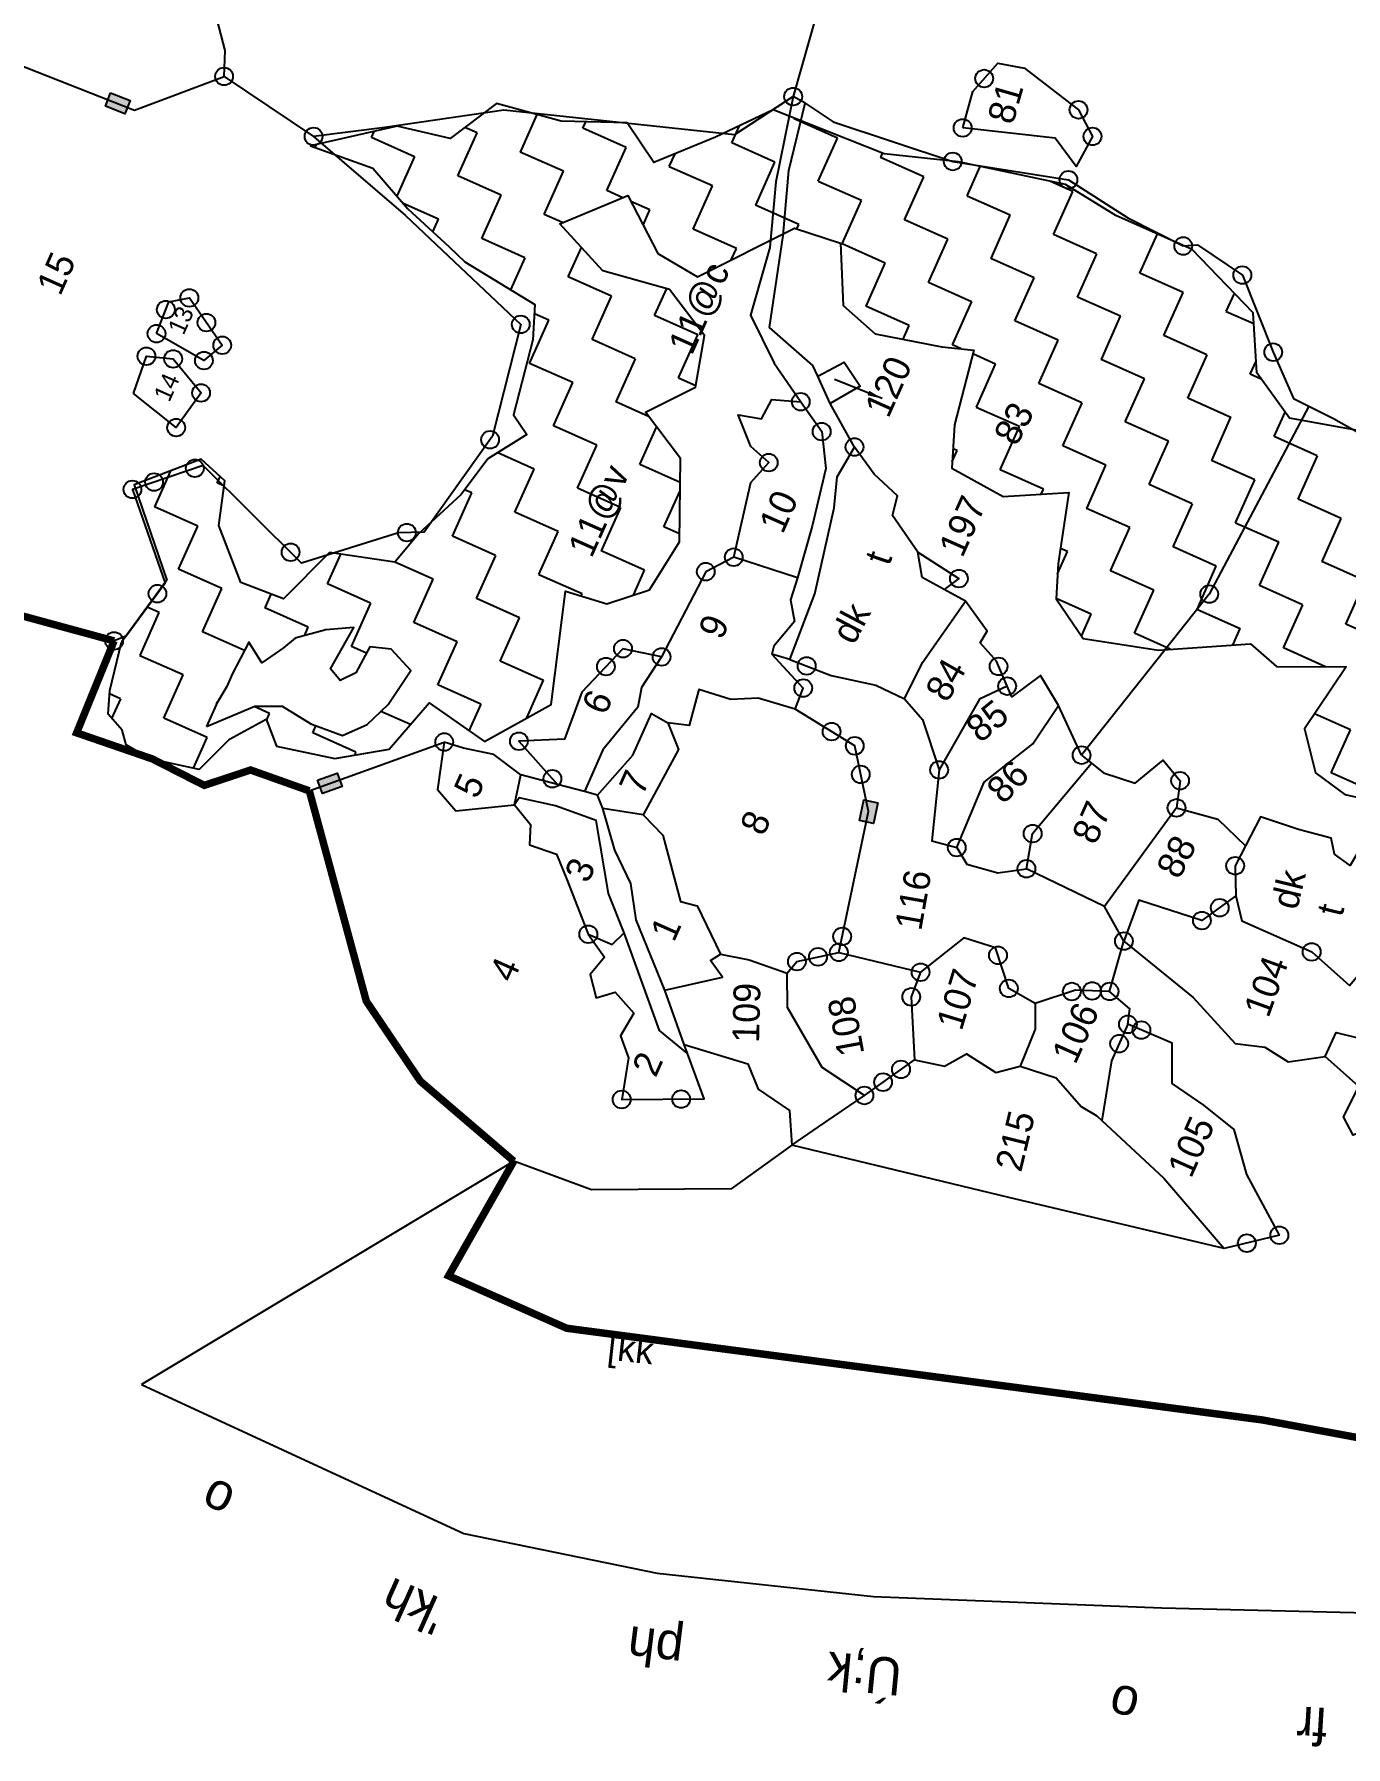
# Model space of a CAD drawing. Header units: metres. Extents: x 320588 to 323443, y 1845165 to 1849428.
# Drawn here: x 321560 to 322450, y 1845410 to 1846572 of the extents above; entities that cross this region are included whole.
import ezdxf

# ---------------------------------------------------------------- set-up
doc = ezdxf.new("R2010")
doc.units = ezdxf.units.M
doc.header["$LTSCALE"] = 0.3
doc.linetypes.add('DASHDOT', pattern=[1, 0.5, -0.25, 0, -0.25])
for name, color, linetype in [('OFF', 1, 'Continuous'), ('POLY_HATCH', 12, 'Continuous'), ('POLY_PARCEL', 6, 'Continuous'), ('POLY_WATER', 4, 'Continuous'), ('SYM_ARROW', 1, 'Continuous'), ('SYM_LOGO', 1, 'Continuous'), ('SYM_STONE', 1, 'Continuous'), ('TEXT_MAPIN', 7, 'Continuous'), ('TEXT_MAPOUT', 7, 'Continuous'), ('TEXT_PARCEL', 7, 'Continuous'), ('V_BOUND_LINE', 7, 'Continuous'), ('V_BOUND_STREAM_LINE', 7, 'DASHDOT')]:
    doc.layers.add(name, color=color, linetype=linetype)
doc.styles.get("Standard").update_dxf_attribs({"font": 'simplex.shx'})
doc.styles.add('TEXT_MAP', font='', dxfattribs={"height": 1.8})
doc.styles.get('TEXT_MAP').set_extended_font_data('Kruti Dev 050')
doc.dimstyles.get("Standard").update_dxf_attribs({"dimtxt": 0.18, "dimasz": 0.18, "dimexe": 0.18, "dimexo": 0.0625, "dimgap": 0.09, "dimtad": 0, "dimtih": 1, "dimtoh": 1, "dimdec": 4, "dimzin": 0, "dimdsep": 46, "dimtxsty": 'Standard', "dimcen": 0.09, "dimadec": 0, "dimazin": 0, "dimtfac": 1, "dimtdec": 4, "dimtofl": 0, "dimtmove": 0, "dimatfit": 3, "dimfxl": 0, "dimtolj": 1, "dimtzin": 0, "dimarcsym": 0})

# ---------------------------------------------------------------- blocks, each defined once
blk = doc.blocks.new('STONE')
blk.add_circle((0, 0), 0.851)
blk = doc.blocks.new('STONESQUAREFILLED')
blk.add_hatch(color=256).paths.add_polyline_path([(0.7, -0.48), (0.7, 0.48), (-0.7, 0.48), (-0.7, -0.48)])
blk.add_lwpolyline([(-0.7, 0.48), (0.7, 0.48), (0.7, -0.48), (-0.7, -0.48)], close=True)
blk = doc.blocks.new('TEXTARROW')
blk.add_leader([(0.04, -0.01), (8.68, -0.01)], dimstyle='Standard', override={"dimtxt": 2.5, "dimasz": 2.5, "dimexe": 1.25, "dimexo": 0.625, "dimgap": 0.625, "dimtad": 1, "dimtih": 0, "dimtoh": 0, "dimzin": 8, "dimcen": 2.5, "dimtofl": 1})
blk = doc.blocks.new('RGDFG')
at = {"layer": 'POLY_HATCH'}
h = blk.add_hatch(dxfattribs=at)
h.set_pattern_fill('ZIGZAG', color=256, scale=10.350296, angle=66.6566, style=0)
h.set_pattern_definition([(66.6566, (323053.09, 1844612.276), (-17.15093, 43.19366), [32.8622, -32.8622]), (156.6566, (323066.11, 1844642.448), (-43.19366, -17.15093), [32.8622, -32.8622])])
h.paths.add_polyline_path([(321836, 1846429.4), (321799.1, 1846437.6), (321739.1, 1846423.1), (321782.6, 1846408.2), (321807.1, 1846380.3), (321836.2, 1846354.2), (321847.1, 1846343.8), (321896.2, 1846314.9), (321895.2, 1846290.3), (321882.3, 1846238.1), (321891.8, 1846224.4), (321865, 1846207.1), (321846.7, 1846182.3), (321817.4, 1846154.5), (321801.1, 1846134.6), (321755.7, 1846140.7), (321724.3, 1846108.1), (321694.4, 1846119.1), (321678.7, 1846158.6), (321682.5, 1846189.6), (321665.9, 1846204.5), (321619.4, 1846186.1), (321642.9, 1846120.1), (321612.1, 1846076.6), (321604.4, 1846043), (321603.4, 1846026.5), (321613.3, 1846015.5), (321616.2, 1846005.3), (321632.9, 1845995.8), (321667, 1845989), (321687.8, 1846010.3), (321713.1, 1846024.4), (321720.5, 1846005.8), (321761.3, 1845997.8), (321798.9, 1846004.7), (321826.3, 1846037.1), (321865, 1846010.8), (321910.9, 1846037.2), (321920, 1846116), (321948.9, 1846107.4), (321978.4, 1846117.7), (321998.7, 1846151.3), (321998.6, 1846209.1), (321973.9, 1846240.9), (322008.5, 1846258.7), (322014.4, 1846294.7), (321989.7, 1846326.5), (321943.1, 1846338.9), (321912.8, 1846371.2), (321959.9, 1846391.3), (321981.2, 1846351.3), (322008.9, 1846335.5), (322075.8, 1846370.1), (322108, 1846360.1), (322110.4, 1846316.7), (322132.9, 1846297.4), (322179.2, 1846288.9), (322201.5, 1846287), (322188.6, 1846234.9), (322187.1, 1846204.7), (322223, 1846185.4), (322268.7, 1846188.8), (322261.8, 1846139.5), (322260.8, 1846114.9), (322279.8, 1846087.5), (322332.4, 1846080.2), (322396.2, 1846085.3), (322414.4, 1846069.8), (322462.7, 1846070.1), (322434.3, 1846026.6), (322442.3, 1845996.2), (322462.9, 1845981.5), (322505.3, 1845972.8), (322543.8, 1845977.4), (322587, 1846010.7), (322575.8, 1845971.3), (322580.6, 1845942.3), (322590.7, 1845916.7), (322616.6, 1845905.5), (322650.5, 1845908.2), (322675.1, 1845936.1), (322678, 1845871.4), (322692.5, 1845838.2), (322726, 1845804.4), (322760.3, 1845772.3), (322789.7, 1845782.7), (322838, 1845783.1), (322877.9, 1845817.8), (322905.9, 1845855.8), (322901.1, 1845898.2), (322952.4, 1845901.1), (322976.7, 1845904.1), (322997.5, 1845956.7), (322980.1, 1846041.2), (323012.8, 1846050.1), (323034, 1846081.4), (323037.6, 1846129.9), (323016.8, 1846148.5), (323043.2, 1846200.6), (323036.6, 1846247.7), (323019, 1846264.9), (322959.5, 1846282.9), (322973.5, 1846342.3), (322962.5, 1846370.2), (322919.9, 1846382.8), (322928.5, 1846411.8), (322882.3, 1846460.6), (322897.4, 1846486.8), (322919.2, 1846465.8), (322928.8, 1846451.3), (322961.6, 1846447.8), (322986.4, 1846465.9), (323000.6, 1846487), (323005.3, 1846502.6), (323000.7, 1846512.4), (322986.7, 1846564.6), (323024.5, 1846554.1), (323057.5, 1846572.6), (323061.3, 1846617.1), (323024.5, 1846652.3), (322996, 1846666.5), (322994.1, 1846702), (322967.2, 1846715.5), (322901.8, 1846705.9), (322930.8, 1846667.6), (322947.9, 1846631.4), (322935, 1846592.7), (322893.4, 1846545.2), (322815.1, 1846475.1), (322840.2, 1846421.9), (322843.8, 1846399.2), (322834.2, 1846359), (322843.2, 1846326.3), (322839.8, 1846300.8), (322815.9, 1846276.5), (322841.3, 1846246.3), (322859.8, 1846213.3), (322863.8, 1846169.2), (322868.8, 1846122.8), (322865.3, 1846101.2), (322855.2, 1846082.5), (322841.9, 1846038.2), (322837.7, 1846015), (322808.8, 1845979.4), (322783.1, 1845973.2), (322744.7, 1846009), (322723.5, 1846062.4), (322725.9, 1846090.2), (322696.2, 1846097.2), (322673.3, 1846124.4), (322629.4, 1846160.7), (322604.7, 1846206), (322564.1, 1846210), (322495.8, 1846229.9), (322421.3, 1846242.3), (322398.2, 1846273.5), (322395.1, 1846315.2), (322352.3, 1846358.7), (322298.8, 1846381.8), (322263.6, 1846402.8), (322189.3, 1846417.6), (322137.6, 1846422.5), (322060, 1846452.2), (322020.1, 1846432.7), (321977.6, 1846414.4), (321958.7, 1846441.9), (321912.8, 1846442.4), (321867.8, 1846454.1)])
h.paths.add_polyline_path([(321773.3, 1846088.8), (321757.5, 1846060), (321764.2, 1846052), (321775.1, 1846057.5), (321784.5, 1846075.5), (321799.3, 1846074.2), (321813.3, 1846059.6), (321797.9, 1846035.7), (321783.4, 1846021.6), (321766.4, 1846013.7), (321744.3, 1846021.5), (321724.1, 1846033.6), (321705.2, 1846033.3), (321671.8, 1846018.8), (321678.6, 1846034.6), (321685.6, 1846046.8), (321689.3, 1846055.4), (321700.6, 1846077.7), (321709.8, 1846063.6), (321724.6, 1846074.2), (321732.6, 1846080.9), (321753.9, 1846087)], flags=16)
h.paths.add_polyline_path([(322514.2, 1846100.3), (322524.1, 1846111.3), (322527.8, 1846119.9), (322545.3, 1846093.6), (322589.6, 1846074.5), (322641.6, 1846080.9), (322612.5, 1846052.8), (322589.7, 1846035.4), (322564.4, 1846027.7), (322533.9, 1846035.7), (322514.7, 1846054.2), (322513.7, 1846071.6)], flags=16)
h.paths.add_polyline_path([(322703.7, 1845877.5), (322722.7, 1845862.5), (322748.5, 1845851.4), (322790, 1845845.3), (322840.2, 1845883.1), (322856.7, 1845913.4), (322879, 1845913.9), (322881.8, 1845889), (322867.1, 1845851.1), (322852.2, 1845832.1), (322819.1, 1845810.7), (322794.6, 1845800.9), (322761.8, 1845799.8), (322730.2, 1845828.7), (322705.5, 1845858), (322697, 1845874.8)], flags=16)
h.paths.add_polyline_path([(322922.9, 1846366), (322938.7, 1846359.2), (322954.2, 1846344), (322961.5, 1846313.7), (322948.7, 1846292), (322932.7, 1846290.4), (322926, 1846310.3), (322924.9, 1846343), (322915.4, 1846363)], flags=16)
h.paths.add_polyline_path([(322929.7, 1846267.4), (322935.6, 1846273.3), (322947.5, 1846273.3), (322968.8, 1846267.5), (323001.9, 1846249.8), (323019.8, 1846228.5), (323021.4, 1846200.6), (323015.2, 1846174.4), (322995.3, 1846167.7), (322975.5, 1846172.9), (322978.2, 1846187), (322977.4, 1846212.8), (322961.3, 1846238.4)], flags=16)
at = {"layer": 'OFF'}
for points in [[(322076.3, 1846070.5), (322063.8, 1846074)], [(321886.4, 1845967), (321890.5, 1845987.9)], [(321889, 1845719.5), (321632.4, 1845561.2)]]:
    blk.add_lwpolyline(points, dxfattribs=at)
at = {"layer": 'POLY_HATCH'}
for points in [[(322495.8, 1846229.9), (322421.3, 1846242.3), (322398.2, 1846273.5), (322395.1, 1846315.2), (322352.3, 1846358.7), (322298.8, 1846381.8), (322263.6, 1846402.8), (322189.3, 1846417.6), (322137.6, 1846422.5), (322060, 1846452.2), (322020.1, 1846432.7), (321977.6, 1846414.4), (321958.7, 1846441.9), (321912.8, 1846442.4), (321867.8, 1846454.1), (321836, 1846429.4), (321799.1, 1846437.6), (321739.1, 1846423.1), (321782.6, 1846408.2), (321807.1, 1846380.3), (321836.2, 1846354.2), (321847.1, 1846343.8), (321896.2, 1846314.9), (321895.2, 1846290.3), (321882.3, 1846238.1), (321891.8, 1846224.4), (321865, 1846207.1), (321846.7, 1846182.3), (321817.4, 1846154.5), (321801.1, 1846134.6), (321755.7, 1846140.7), (321724.3, 1846108.1), (321694.4, 1846119.1), (321678.7, 1846158.6), (321682.5, 1846189.6), (321665.9, 1846204.5), (321619.4, 1846186.1), (321642.9, 1846120.1), (321612.1, 1846076.6)], [(321667, 1845989), (321687.8, 1846010.3), (321713.1, 1846024.4), (321720.5, 1846005.8), (321761.3, 1845997.8), (321798.9, 1846004.7), (321826.3, 1846037.1), (321865, 1846010.8), (321910.9, 1846037.2), (321920, 1846116), (321948.9, 1846107.4), (321978.4, 1846117.7), (321998.7, 1846151.3), (321998.6, 1846209.1), (321973.9, 1846240.9), (322008.5, 1846258.7), (322014.4, 1846294.7), (321989.7, 1846326.5), (321943.1, 1846338.9), (321912.8, 1846371.2), (321959.9, 1846391.3), (321981.2, 1846351.3), (322008.9, 1846335.5), (322075.8, 1846370.1), (322108, 1846360.1), (322110.4, 1846316.7), (322132.9, 1846297.4), (322179.2, 1846288.9), (322201.5, 1846287), (322188.6, 1846234.9), (322187.1, 1846204.7), (322223, 1846185.4), (322268.7, 1846188.8), (322261.8, 1846139.5), (322260.8, 1846114.9), (322279.8, 1846087.5), (322332.4, 1846080.2), (322396.2, 1846085.3), (322414.4, 1846069.8), (322462.7, 1846070.1), (322434.3, 1846026.6), (322442.3, 1845996.2), (322462.9, 1845981.5), (322505.3, 1845972.8)], [(321667, 1845989), (321632.9, 1845995.8), (321616.2, 1846005.3), (321613.3, 1846015.5), (321603.4, 1846026.5), (321604.4, 1846043), (321612.1, 1846076.6)]]:
    blk.add_lwpolyline(points, dxfattribs=at)
blk.add_lwpolyline([(321671.8, 1846018.8), (321705.2, 1846033.3), (321724.1, 1846033.6), (321744.3, 1846021.5), (321766.4, 1846013.7), (321783.4, 1846021.6), (321797.9, 1846035.7), (321813.3, 1846059.6), (321799.3, 1846074.2), (321784.5, 1846075.5), (321775.1, 1846057.5), (321764.2, 1846052), (321757.5, 1846060), (321773.3, 1846088.8), (321753.9, 1846087), (321732.6, 1846080.9), (321724.6, 1846074.2), (321709.8, 1846063.6), (321700.6, 1846077.7), (321689.3, 1846055.4), (321685.6, 1846046.8), (321678.6, 1846034.6), (321679.2, 1846036)], close=True, dxfattribs=at)
at = {"layer": 'POLY_PARCEL'}
for points in [[(321678.4, 1846470.6), (321678.9, 1846488.6), (321618.8, 1846708.2), (321633.7, 1846731.6), (321610.5, 1846748.9), (321614, 1846758.7)], [(322041.9, 1846638.9), (322042.6, 1846620.8), (322055.6, 1846615.9), (322090.5, 1846523), (322073.8, 1846461.5)], [(321354.3, 1846333.9), (321489.7, 1846490.5), (321533.3, 1846477.9), (321616.5, 1846446.4), (321678.4, 1846470.6)], [(321678.4, 1846470.6), (321741.1, 1846429.7)], [(322073.8, 1846461.5), (322033.4, 1846434.4), (321872.9, 1846449.6), (321790.6, 1846436.4), (321741.1, 1846429.7)], [(322082.3, 1846457.1), (322101.8, 1846444.4), (322185.2, 1846417.8), (322265.7, 1846406.1), (322307.2, 1846380.2), (322346, 1846361.1), (322355.8, 1846362.1), (322387.3, 1846341.4), (322409.4, 1846288.1), (322423.8, 1846256.1), (322434.6, 1846250.8)], [(321741.1, 1846429.7), (321805.7, 1846375.5), (321886.6, 1846300.9), (321868, 1846222.9), (321821.4, 1846155.6), (321803.6, 1846155.1), (321736.3, 1846133.2), (321667.2, 1846200.1), (321618.3, 1846182.9), (321641.8, 1846118), (321615.3, 1846080.9), (321606.9, 1846077.5)], [(322093.3, 1846267.6), (322111.5, 1846277.4), (322122.9, 1846261), (322102.2, 1846248.7)], [(322036.5, 1846141), (322047.8, 1846193.1), (322060, 1846207), (322047.4, 1846218), (322038.3, 1846239.9), (322054.5, 1846237.3), (322061.6, 1846250.9), (322081.7, 1846249.6)], [(322434.6, 1846250.8), (322367.1, 1846119.5), (322279.8, 1846006.5)], [(322434.6, 1846250.8), (322451.8, 1846242.6), (322479.1, 1846227.5)], [(322164.4, 1846146.2), (322146.3, 1846171.4), (322149.8, 1846185), (322133.3, 1846199.9), (322119.4, 1846218.6)], [(322164.4, 1846146.2), (322193.1, 1846128.1), (322183, 1846120.3)], [(322183, 1846120.3), (322167.5, 1846128.5), (322164.4, 1846146.2)], [(322036.5, 1846141), (322017.2, 1846130.7), (321987.3, 1846071.1)], [(322081, 1846127.3), (322036.5, 1846141)], [(322197.9, 1846112.4), (322183, 1846120.3)], [(322156.4, 1846044.1), (322168.6, 1846069.6), (322197.9, 1846112.4)], [(322227.5, 1846053.8), (322219.8, 1846071), (322208.4, 1846083.7), (322213.2, 1846091.9), (322197.9, 1846112.4)], [(321987.3, 1846071.1), (321960.4, 1846076.5), (321932.3, 1846045.9), (321920.6, 1846013.1), (321888.9, 1846011.3), (321916.1, 1845981.6)], [(321987.3, 1846071.1), (321973.6, 1846049.8), (321971.3, 1846035.9), (321947.2, 1846006), (321934.8, 1845976.9)], [(322080.4, 1846035.9), (322085.9, 1846050.7), (322063.8, 1846074)], [(322076.3, 1846070.5), (322105.3, 1846059.6), (322136.3, 1846053.4), (322156.4, 1846044.1)], [(322263.3, 1846040.8), (322250.5, 1846061.4), (322230.8, 1846046.4), (322227.5, 1846053.8)], [(322080.4, 1846035.9), (322054.6, 1846043.2), (322035.8, 1846042.2), (322013.5, 1846048.7), (322007, 1846023.8), (321992.1, 1846025.3)], [(322227.5, 1846053.8), (322208.4, 1846044.6), (322181, 1845995)], [(322112.9, 1845867.4), (322132.4, 1845965.4), (322122.2, 1846011), (322080.4, 1846035.9)], [(322156.4, 1846044.1), (322169.1, 1846029.9), (322181, 1845995)], [(322193.9, 1845941.2), (322212.4, 1845986.9), (322245.8, 1846014), (322263.3, 1846040.8)], [(322279.8, 1846006.5), (322263.3, 1846040.8)], [(321943.9, 1845974.6), (321968.1, 1846002.6), (321980.7, 1846031.8), (321992.1, 1846025.3)], [(321992.1, 1846025.3), (321999.8, 1846007), (321975.8, 1845961.2)], [(321743.8, 1845975), (321837.1, 1846010.1)], [(321837.1, 1846010.1), (321832.7, 1845977.1), (321845.7, 1845962.4), (321886.4, 1845967)], [(321890.5, 1845987.9), (321871.7, 1846001.8), (321850.6, 1846006), (321837.1, 1846010.1)], [(322242.5, 1845927.1), (322246.5, 1845951.6), (322286.8, 1846001.1)], [(322279.8, 1846006.5), (322286.8, 1846001.1)], [(322286.8, 1846001.1), (322295.1, 1845994.5), (322317.3, 1845987.4), (322336.4, 1846003.8), (322348.4, 1845989.6), (322346.2, 1845970.7)], [(322181, 1845995), (322176.5, 1845945.7), (322193.9, 1845941.2)], [(321886.4, 1845967), (321897.6, 1845953.6), (321897.2, 1845939.5), (321916.1, 1845933.1), (321923.4, 1845915.7), (321938.8, 1845877.8)], [(321975.8, 1845961.2), (321947.8, 1845965.4)], [(322346.2, 1845970.7), (322297.1, 1845901.5)], [(322346.2, 1845970.7), (322374.9, 1845963.1), (322394.4, 1845944.9)], [(322543.6, 1845877.9), (322510, 1845913.7), (322493.8, 1845923.7), (322491.5, 1845951.8), (322477.9, 1845951), (322467.3, 1845932.1), (322456.2, 1845939.9), (322453.9, 1845951.1), (322431, 1845956.8), (322404.6, 1845965.2), (322394.4, 1845944.9)], [(321975.8, 1845961.2), (321989.7, 1845947.4), (322002.5, 1845901.4), (322014.1, 1845898.5), (322030.8, 1845865)], [(322193.9, 1845941.2), (322201, 1845929.7), (322222.6, 1845924), (322242.5, 1845927.1)], [(322394.4, 1845944.9), (322387.4, 1845931), (322388.2, 1845910)], [(322297.1, 1845901.5), (322242.5, 1845927.1)], [(322388.2, 1845910), (322364.8, 1845892.6), (322320.9, 1845906.3), (322310.8, 1845877.7)], [(322388.2, 1845910), (322392.5, 1845892.7), (322441.3, 1845871.8), (322467.8, 1845848.8), (322477.3, 1845860.3), (322491.9, 1845860.6), (322491.6, 1845843.3)], [(322310.8, 1845877.7), (322297.1, 1845901.5)], [(321938.8, 1845877.8), (321955.5, 1845870.8), (321963.6, 1845879.1)], [(321938.8, 1845877.8), (321950.2, 1845862), (321940.4, 1845849.8), (321944.8, 1845833.6), (321957.9, 1845837.7), (321971.1, 1845823.4), (321962, 1845807.5), (321967.8, 1845792.4), (321963.4, 1845763.3), (322020.7, 1845764.4), (322008.6, 1845795.8)], [(322249.6, 1845833.6), (322231.3, 1845843.8), (322221.8, 1845871.8), (322199.6, 1845878.5), (322169.9, 1845854.3)], [(321992.5, 1845839.7), (322032.4, 1845849.2), (322023.8, 1845860.6), (322030.8, 1845865)], [(322030.8, 1845865), (322050.7, 1845861.5), (322077.3, 1845852.6)], [(322077.3, 1845852.6), (322083.9, 1845860.6), (322112.9, 1845867.4)], [(322112.9, 1845867.4), (322169.9, 1845854.3)], [(322131.9, 1845768.2), (322102.3, 1845787.3), (322077.8, 1845828.7), (322077.3, 1845852.6)], [(322169.9, 1845854.3), (322163.6, 1845837.1), (322166.3, 1845793.3)], [(322249.6, 1845833.6), (322249.9, 1845815.8), (322239.9, 1845790)], [(322301.3, 1845842.6), (322277.6, 1845843.1), (322249.6, 1845833.6)], [(322451.6, 1845799.3), (322458.9, 1845816), (322474.2, 1845812.4), (322486.5, 1845834.3)], [(322314.3, 1845819.9), (322303.3, 1845794.5), (322297, 1845752.9)], [(322008.6, 1845795.8), (322006.2, 1845802)], [(322006.2, 1845802), (322050.7, 1845789.1), (322058, 1845771.7), (322080.1, 1845757), (322081.9, 1845733.1)], [(322166.3, 1845793.3), (322187.3, 1845789.3), (322202.5, 1845798.1), (322223.1, 1845785.3), (322239.9, 1845790)], [(322131.9, 1845768.2), (322166.3, 1845793.3)], [(322239.9, 1845790), (322264.9, 1845782), (322282.6, 1845762.4), (322293.5, 1845756), (322297, 1845752.9)], [(322081.9, 1845733.1), (322100.4, 1845746), (322131.9, 1845768.2)], [(322297, 1845752.9), (322340.6, 1845713.4), (322383.2, 1845665)]]:
    blk.add_lwpolyline(points, dxfattribs=at)
for points in [[(322191.8, 1846441.2), (322198.6, 1846466.6), (322215.6, 1846486.6), (322234.1, 1846483.3), (322272.1, 1846454.8), (322282, 1846436.4), (322270.9, 1846415.5), (322256.2, 1846434.9)], [(321633.7, 1846291.3), (321642, 1846313.5), (321656.2, 1846316.4), (321679.5, 1846283.8), (321666.9, 1846273)], [(321618.2, 1846249.5), (321626.9, 1846275.5), (321645.5, 1846273.9), (321665.2, 1846250.5), (321648.2, 1846226.2)]]:
    blk.add_lwpolyline(points, close=True, dxfattribs=at)
at = {"layer": 'POLY_WATER'}
for points in [[(322073.8, 1846461.5), (322062.4, 1846402.2), (322058.8, 1846356.5), (322046, 1846309.4), (322062.9, 1846276.1), (322081.7, 1846249.6)], [(322093.3, 1846267.6), (322089.8, 1846274.9), (322059.4, 1846300.8), (322068, 1846364.8), (322071.5, 1846410.1), (322082.3, 1846457.1)], [(322082.3, 1846457.1), (322073.8, 1846461.5)], [(322102.2, 1846248.7), (322093.3, 1846267.6)], [(322081.7, 1846249.6), (322096.5, 1846229), (322099.6, 1846203.4), (322090.8, 1846163.2), (322081, 1846127.3)], [(322119.4, 1846218.6), (322102.2, 1846248.7)], [(322076.3, 1846070.5), (322093.2, 1846116.3), (322105.8, 1846176.2), (322107.6, 1846197.7), (322119.4, 1846218.6)], [(322081, 1846127.3), (322076.2, 1846111.8), (322079.2, 1846096.8), (322065.1, 1846079.6), (322063.8, 1846074)], [(321632.4, 1845561.2), (321857.5, 1845460.5), (321992.2, 1845434.5), (322142.6, 1845420.3), (322343, 1845414.8), (322514.4, 1845412.9), (322686.6, 1845419.6), (322761.3, 1845423.8), (322933.4, 1845480.4), (323019.8, 1845668.3), (323070.2, 1845780.9), (323123.3, 1845949.3), (323160.4, 1846064.2), (323201.4, 1846097.2), (323274.8, 1846098.5), (323437.3, 1846091.5)], [(321916.1, 1845981.6), (321907.2, 1845983.8), (321890.5, 1845987.9)], [(321934.8, 1845976.9), (321916.1, 1845981.6)], [(321943.9, 1845974.6), (321934.8, 1845976.9)], [(321947.8, 1845965.4), (321943.9, 1845974.6)], [(321963.6, 1845879.1), (321952.4, 1845906.4), (321943.2, 1845956.8), (321914.9, 1845966.8), (321889.7, 1845971.9), (321886.4, 1845967)], [(321992.5, 1845839.7), (321971.9, 1845888.3), (321967.8, 1845913.5), (321956.5, 1845936.5), (321947.8, 1845965.4)], [(322008.6, 1845795.8), (321989.1, 1845811.5), (321963.6, 1845879.1)], [(322301.3, 1845842.6), (322310.8, 1845877.7)], [(322310.8, 1845877.7), (322359.3, 1845839.1), (322389, 1845807.6), (322409.7, 1845805.3), (322425.9, 1845795.3), (322451.6, 1845799.3)], [(322006.2, 1845802), (321992.5, 1845839.7)], [(322314.3, 1845819.9), (322315.5, 1845830.7), (322301.3, 1845842.6)], [(322421.3, 1845674.7), (322398.2, 1845716.5), (322388.9, 1845747.8), (322367.7, 1845764.4), (322345.6, 1845779.1), (322345.1, 1845807.1), (322314.3, 1845819.9)], [(322475.3, 1845778.8), (322451.6, 1845799.3)], [(322495.4, 1845744.4), (322479.9, 1845748.4), (322471.8, 1845744.8), (322464.9, 1845757.4), (322475.3, 1845778.8)], [(322081.9, 1845733.1), (322040.1, 1845702.1), (321943.2, 1845700.3), (321889, 1845719.5)], [(322383.2, 1845665), (322233.1, 1845698.5), (322081.9, 1845733.1)], [(322421.3, 1845674.7), (322383.2, 1845665)]]:
    blk.add_lwpolyline(points, dxfattribs=at)
at = {"layer": 'V_BOUND_LINE', "const_width": 5.18}
for points in [[(321435, 1846122), (321606.9, 1846077.5)], [(321606.9, 1846077.5), (321581.7, 1846013.3), (321634.6, 1845995.8), (321670.8, 1845977.9), (321702.8, 1845989), (321743.8, 1845975)], [(321743.8, 1845975), (321785.2, 1845829.4), (321823.4, 1845774.3), (321889, 1845719.5)]]:
    blk.add_lwpolyline(points, dxfattribs=at)
at = {"layer": 'V_BOUND_STREAM_LINE', "ltscale": 10, "const_width": 5.18}
blk.add_lwpolyline([(323039.9, 1846730.4), (323066.9, 1846731), (323108.9, 1846633.4), (323129.6, 1846555.8), (323167.1, 1846330.3), (323232.5, 1846183.5), (323136.3, 1846082.9), (323052.4, 1845921.9), (322921.5, 1845600.2), (322704.8, 1845495.6), (322411.3, 1845546.2), (321927.2, 1845603.9), (321844.7, 1845639.3), (321889, 1845719.5)], dxfattribs=at)
at = {"layer": 'SYM_ARROW', "xscale": 4.140118294151895, "yscale": 4.140118294151895, "zscale": 4.140118294151895, "rotation": 158.8608133242958}
blk.add_blockref('TEXTARROW', (322138.4, 1846252.4), dxfattribs=at)
at = {"layer": 'SYM_STONE'}
for name, p, xscale, yscale, zscale, rotation in [('STONE', (321678.4, 1846470.6), 7.245207014765816, 7.245207014765816, 7.245207014765816, 66.65656508673668), ('STONE', (322206.3, 1846475.7), 7.245207014765816, 7.245207014765816, 7.245207014765816, 66.65656508673668), ('STONE', (322073.8, 1846461.5), 7.245207014765816, 7.245207014765816, 7.245207014765816, 66.65656508673668), ('STONE', (322272.1, 1846454.8), 7.245207014765816, 7.245207014765816, 7.245207014765816, 66.65656508673668), ('STONESQUAREFILLED', (321604.8, 1846450.9), 10.35029573537974, 10.35029573537974, 10.35029573537974, 339.2609686582282), ('STONE', (322191.8, 1846441.2), 7.245207014765816, 7.245207014765816, 7.245207014765816, 66.65656508673668), ('STONE', (322282, 1846436.4), 7.245207014765816, 7.245207014765816, 7.245207014765816, 66.65656508673668), ('STONE', (321741.1, 1846429.7), 7.245207014765816, 7.245207014765816, 7.245207014765816, 66.65656508673668), ('STONE', (322185.2, 1846417.8), 7.245207014765816, 7.245207014765816, 7.245207014765816, 66.65656508673668), ('STONE', (322265.7, 1846406.1), 7.245207014765816, 7.245207014765816, 7.245207014765816, 66.65656508673668), ('STONE', (322346, 1846361.1), 7.245207014765816, 7.245207014765816, 7.245207014765816, 66.65656508673668), ('STONE', (322387.3, 1846341.4), 7.245207014765816, 7.245207014765816, 7.245207014765816, 66.65656508673668), ('STONE', (321656.2, 1846316.4), 7.245207014765816, 7.245207014765816, 7.245207014765816, 66.65656508673668), ('STONE', (321640, 1846308.1), 7.245207014765816, 7.245207014765816, 7.245207014765816, 66.65656508673668), ('STONE', (321886.6, 1846300.9), 7.245207014765816, 7.245207014765816, 7.245207014765816, 66.65656508673668), ('STONE', (321633.7, 1846291.3), 7.245207014765816, 7.245207014765816, 7.245207014765816, 66.65656508673668), ('STONE', (321668.3, 1846299.4), 7.245207014765816, 7.245207014765816, 7.245207014765816, 66.65656508673668), ('STONE', (322409.4, 1846288.1), 7.245207014765816, 7.245207014765816, 7.245207014765816, 66.65656508673668), ('STONE', (321679.5, 1846283.8), 7.245207014765816, 7.245207014765816, 7.245207014765816, 66.65656508673668), ('STONE', (321626.9, 1846275.5), 7.245207014765816, 7.245207014765816, 7.245207014765816, 66.65656508673668), ('STONE', (321645.5, 1846273.9), 7.245207014765816, 7.245207014765816, 7.245207014765816, 66.65656508673668), ('STONE', (321666.9, 1846273), 7.245207014765816, 7.245207014765816, 7.245207014765816, 66.65656508673668), ('STONE', (321665.2, 1846250.5), 7.245207014765816, 7.245207014765816, 7.245207014765816, 66.65656508673668), ('STONE', (322081.7, 1846249.6), 7.245207014765816, 7.245207014765816, 7.245207014765816, 66.65656508673668), ('STONE', (322096.5, 1846229), 7.245207014765816, 7.245207014765816, 7.245207014765816, 66.65656508673668), ('STONE', (321648.2, 1846226.2), 7.245207014765816, 7.245207014765816, 7.245207014765816, 66.65656508673668), ('STONE', (321866.3, 1846220.5), 7.245207014765816, 7.245207014765816, 7.245207014765816, 66.65656508673668), ('STONE', (322119.4, 1846218.6), 7.245207014765816, 7.245207014765816, 7.245207014765816, 66.65656508673668), ('STONE', (322060, 1846207), 7.245207014765816, 7.245207014765816, 7.245207014765816, 66.65656508673668), ('STONE', (321661.5, 1846198.1), 7.245207014765816, 7.245207014765816, 7.245207014765816, 66.65656508673668), ('STONE', (321618.3, 1846182.9), 7.245207014765816, 7.245207014765816, 7.245207014765816, 66.65656508673668), ('STONE', (321633.3, 1846188.2), 7.245207014765816, 7.245207014765816, 7.245207014765816, 66.65656508673668), ('STONE', (321809.3, 1846155.3), 7.245207014765816, 7.245207014765816, 7.245207014765816, 66.65656508673668), ('STONE', (321728.7, 1846140.6), 7.245207014765816, 7.245207014765816, 7.245207014765816, 66.65656508673668), ('STONE', (322036.5, 1846141), 7.245207014765816, 7.245207014765816, 7.245207014765816, 66.65656508673668), ('STONE', (322017.2, 1846130.7), 7.245207014765816, 7.245207014765816, 7.245207014765816, 66.65656508673668), ('STONE', (322193.1, 1846128.1), 7.245207014765816, 7.245207014765816, 7.245207014765816, 66.65656508673668), ('STONE', (321636.6, 1846110.7), 7.245207014765816, 7.245207014765816, 7.245207014765816, 66.65656508673668), ('STONE', (322367.1, 1846119.5), 7.245207014765816, 7.245207014765816, 7.245207014765816, 66.65656508673668), ('STONE', (321606.9, 1846077.5), 7.245207014765816, 7.245207014765816, 7.245207014765816, 66.65656508673668), ('STONE', (321960.4, 1846076.5), 7.245207014765816, 7.245207014765816, 7.245207014765816, 66.65656508673668), ('STONE', (321948.7, 1846063.9), 7.245207014765816, 7.245207014765816, 7.245207014765816, 66.65656508673668), ('STONE', (321987.3, 1846071.1), 7.245207014765816, 7.245207014765816, 7.245207014765816, 66.65656508673668), ('STONE', (322088.1, 1846066.1), 7.245207014765816, 7.245207014765816, 7.245207014765816, 66.65656508673668), ('STONE', (322221.4, 1846067.4), 7.245207014765816, 7.245207014765816, 7.245207014765816, 66.65656508673668), ('STONE', (322085.9, 1846050.7), 7.245207014765816, 7.245207014765816, 7.245207014765816, 66.65656508673668), ('STONE', (322227.5, 1846053.8), 7.245207014765816, 7.245207014765816, 7.245207014765816, 66.65656508673668), ('STONE', (322106, 1846020.7), 7.245207014765816, 7.245207014765816, 7.245207014765816, 66.65656508673668), ('STONE', (321837.1, 1846010.1), 7.245207014765816, 7.245207014765816, 7.245207014765816, 66.65656508673668), ('STONE', (321888.9, 1846011.3), 7.245207014765816, 7.245207014765816, 7.245207014765816, 66.65656508673668), ('STONE', (322122.2, 1846011), 7.245207014765816, 7.245207014765816, 7.245207014765816, 66.65656508673668), ('STONE', (322279.8, 1846006.5), 7.245207014765816, 7.245207014765816, 7.245207014765816, 66.65656508673668), ('STONE', (322126.6, 1845991.2), 7.245207014765816, 7.245207014765816, 7.245207014765816, 66.65656508673668), ('STONE', (322181, 1845995), 7.245207014765816, 7.245207014765816, 7.245207014765816, 66.65656508673668), ('STONESQUAREFILLED', (321758, 1845980.4), 10.35029573537974, 10.35029573537974, 10.35029573537974, 20.63288260080099), ('STONE', (321912.5, 1845985.5), 7.245207014765816, 7.245207014765816, 7.245207014765816, 66.65656508673668), ('STONE', (322348.4, 1845989.6), 7.245207014765816, 7.245207014765816, 7.245207014765816, 66.65656508673668), ('STONE', (322346.2, 1845970.7), 7.245207014765816, 7.245207014765816, 7.245207014765816, 66.65656508673668), ('STONESQUAREFILLED', (322132.4, 1845965.4), 10.35029573537974, 10.35029573537974, 10.35029573537974, 258.7626874087345), ('STONE', (322246.5, 1845951.6), 7.245207014765816, 7.245207014765816, 7.245207014765816, 66.65656508673668), ('STONE', (322193.9, 1845941.2), 7.245207014765816, 7.245207014765816, 7.245207014765816, 66.65656508673668), ('STONE', (322387.4, 1845931), 7.245207014765816, 7.245207014765816, 7.245207014765816, 66.65656508673668), ('STONE', (322242.5, 1845927.1), 7.245207014765816, 7.245207014765816, 7.245207014765816, 66.65656508673668), ('STONE', (322377.1, 1845901.7), 7.245207014765816, 7.245207014765816, 7.245207014765816, 66.65656508673668), ('STONE', (322364.8, 1845892.6), 7.245207014765816, 7.245207014765816, 7.245207014765816, 66.65656508673668), ('STONE', (321938.8, 1845877.8), 7.245207014765816, 7.245207014765816, 7.245207014765816, 66.65656508673668), ('STONE', (322115.1, 1845878.5), 7.245207014765816, 7.245207014765816, 7.245207014765816, 66.65656508673668), ('STONE', (322310.8, 1845877.7), 7.245207014765816, 7.245207014765816, 7.245207014765816, 66.65656508673668), ('STONE', (322441.3, 1845871.8), 7.245207014765816, 7.245207014765816, 7.245207014765816, 66.65656508673668), ('STONE', (322083.9, 1845860.6), 7.245207014765816, 7.245207014765816, 7.245207014765816, 66.65656508673668), ('STONE', (322098.5, 1845864.1), 7.245207014765816, 7.245207014765816, 7.245207014765816, 66.65656508673668), ('STONE', (322112.9, 1845867.4), 7.245207014765816, 7.245207014765816, 7.245207014765816, 66.65656508673668), ('STONE', (322223.5, 1845866.7), 7.245207014765816, 7.245207014765816, 7.245207014765816, 66.65656508673668), ('STONE', (322169.9, 1845854.3), 7.245207014765816, 7.245207014765816, 7.245207014765816, 66.65656508673668), ('STONE', (322163.6, 1845837.1), 7.245207014765816, 7.245207014765816, 7.245207014765816, 66.65656508673668), ('STONE', (322231.3, 1845843.8), 7.245207014765816, 7.245207014765816, 7.245207014765816, 66.65656508673668), ('STONE', (322275.1, 1845842.2), 7.245207014765816, 7.245207014765816, 7.245207014765816, 66.65656508673668), ('STONE', (322289.2, 1845842.8), 7.245207014765816, 7.245207014765816, 7.245207014765816, 66.65656508673668), ('STONE', (322301.3, 1845842.6), 7.245207014765816, 7.245207014765816, 7.245207014765816, 66.65656508673668), ('STONE', (322314.3, 1845819.9), 7.245207014765816, 7.245207014765816, 7.245207014765816, 66.65656508673668), ('STONE', (322323.7, 1845816), 7.245207014765816, 7.245207014765816, 7.245207014765816, 66.65656508673668), ('STONE', (322308.4, 1845806.4), 7.245207014765816, 7.245207014765816, 7.245207014765816, 66.65656508673668), ('STONE', (322144.8, 1845777.6), 7.245207014765816, 7.245207014765816, 7.245207014765816, 66.65656508673668), ('STONE', (322157.1, 1845786.6), 7.245207014765816, 7.245207014765816, 7.245207014765816, 66.65656508673668), ('STONE', (322131.9, 1845768.2), 7.245207014765816, 7.245207014765816, 7.245207014765816, 66.65656508673668), ('STONE', (321963.4, 1845763.3), 7.245207014765816, 7.245207014765816, 7.245207014765816, 66.65656508673668), ('STONE', (322004.7, 1845764.1), 7.245207014765816, 7.245207014765816, 7.245207014765816, 66.65656508673668), ('STONE', (322421.3, 1845674.7), 7.245207014765816, 7.245207014765816, 7.245207014765816, 66.65656508673668), ('STONE', (322398.8, 1845668.9), 7.245207014765816, 7.245207014765816, 7.245207014765816, 66.65656508673668)]:
    blk.add_blockref(name, p, dxfattribs=dict(at, xscale=xscale, yscale=yscale, zscale=zscale, rotation=rotation))
at = {"layer": 'TEXT_MAPIN', "style": 'TEXT_MAP'}
for s, height, rotation, p in [('t', 18.6, 71.8473, (322144.6, 1846135.8)), ('dk', 18.63, 62.9059, (322120.7, 1846080.4)), ('dk', 18.63, 76.9543, (322430.8, 1845900.2)), ('t', 18.6, 76.9543, (322462.1, 1845895.8)), ('[kk', 18.63, 354.413, (321955.1, 1845582.6))]:
    blk.add_text(s, height=height, rotation=rotation, dxfattribs=at).set_placement(p)
at = {"layer": 'TEXT_MAPOUT', "style": 'TEXT_MAP'}
for s, height, rotation, p in [('o', 25.9, 156.6566, (321700, 1845490)), ("'kh", 25.88, 156.6566, (321848, 1845412.7)), ('ph', 25.88, 173.5954, (322012.1, 1845393.4)), ('Ú;k', 25.88, 175.1037, (322164, 1845377.1)), ('o', 25.9, 166.6715, (322329.7, 1845357.7)), ('fr', 25.88, 177.226, (322459.3, 1845346.6))]:
    blk.add_text(s, height=height, rotation=rotation, dxfattribs=at).set_placement(p)
at = {"layer": 'TEXT_PARCEL', "style": 'TEXT_MAP'}
for s, height, rotation, p in [('81', 18.63, 74.781, (322226.6, 1846443.2)), ('15', 18.63, 66.6566, (321566.5, 1846316)), ('11@c', 18.63, 66.6566, (322005.7, 1846280.2)), ('13', 12.42, 66.6566, (321652.5, 1846289.9)), ('120', 18.63, 66.6566, (322142.7, 1846238.2)), ('14', 12.42, 66.6566, (321643.2, 1846243.3)), ('83', 18.63, 62.8452, (322231.8, 1846219.8)), ('11@v', 18.63, 66.6566, (321937.8, 1846138.5)), ('10', 18.63, 66.6566, (322070.3, 1846156.8)), ('197', 18.63, 66.6566, (322195.3, 1846141.9)), ('9', 18.6, 66.6566, (322029, 1846082.7)), ('84', 18.63, 60.95, (322186.1, 1846041.1)), ('6', 18.6, 66.6566, (321948.7, 1846029.3)), ('85', 18.63, 40.1077, (322209.3, 1846013.5)), ('86', 18.63, 47.2293, (322226.1, 1845971.1)), ('5', 18.6, 66.6566, (321860.5, 1845970.1)), ('7', 18.6, 66.6566, (321975.3, 1845973.8)), ('87', 18.63, 66.6566, (322290.2, 1845943.5)), ('8', 18.6, 66.6566, (322059.6, 1845946.8)), ('88', 18.63, 63.0828, (322348.5, 1845920.3)), ('3', 18.6, 66.6566, (321938.2, 1845912.5)), ('116', 18.63, 80.6833, (322169.9, 1845882.5)), ('1', 18.6, 66.6566, (321998.3, 1845872.4)), ('4', 18.6, 66.6566, (321886.8, 1845842.7)), ('107', 18.63, 73.7766, (322198.9, 1845813.3)), ('104', 18.63, 70.7393, (322411.8, 1845824.9)), ('109', 18.63, 89.262, (322058.3, 1845803.7)), ('108', 18.63, 101.1461, (322131.6, 1845797.4)), ('106', 18.63, 66.6566, (322278.2, 1845790.9)), ('2', 18.6, 66.6566, (321986.8, 1845778.2)), ('215', 18.63, 76.9543, (322241.4, 1845715.6)), ('105', 18.63, 66.6566, (322359.5, 1845712.8))]:
    blk.add_text(s, height=height, rotation=rotation, dxfattribs=at).set_placement(p)

msp = doc.modelspace()

# ---------------------------------------------------------------- block references
at = {"layer": 'SYM_LOGO', "xscale": 0.977064271651382, "yscale": 0.977064271651382, "zscale": 0.977064271651382, "rotation": 359.2861025100409}
msp.add_blockref('RGDFG', (-15065.5, 46479.4), dxfattribs=at)

doc.saveas('drawing.dxf')
